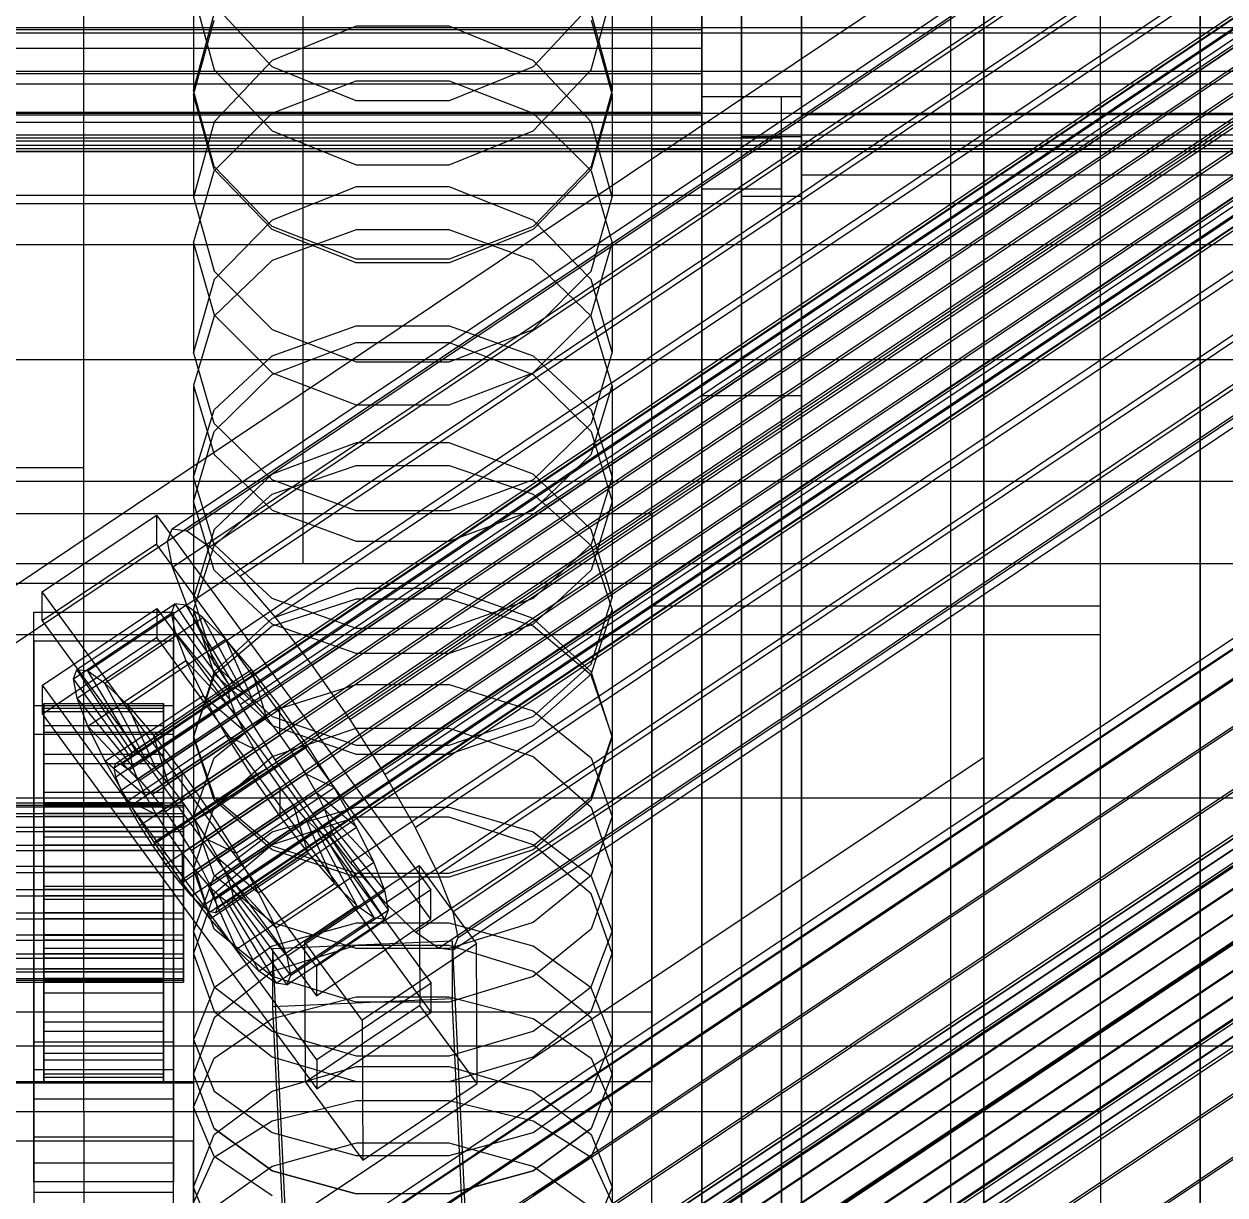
# Model space of a CAD drawing. Header units: millimetres. Extents: x -1970 to 34302, y -65268 to 6837.
# Drawn here: x 132 to 252.5, y -34598.3 to -34480.9 of the extents above; entities that cross this region are included whole.
import ezdxf

# ---------------------------------------------------------------- set-up
doc = ezdxf.new("R2010")
doc.units = ezdxf.units.MM
for name, color, linetype, lineweight in [('COTAS_O', 1, 'Continuous', 0), ('frontal_briquetadora', 7, 'Continuous', 0), ('frontal_C01', 7, 'Continuous', 0), ('frontal_C02', 7, 'Continuous', 0), ('frontal_C07', 7, 'Continuous', 0), ('frontal_dos-mix', 7, 'Continuous', 0), ('frontal_mezcladora', 7, 'Continuous', 0), ('frontal_tolva', 7, 'Continuous', 0)]:
    doc.layers.add(name, color=color, linetype=linetype, lineweight=lineweight)
doc.dimstyles.new('R19_100', dxfattribs={"dimtxt": 250, "dimasz": 150, "dimexe": 150, "dimexo": 80, "dimgap": 100, "dimtad": 1, "dimtih": 1, "dimtoh": 1, "dimdsep": 46, "dimcen": 0.09, "dimadec": 0, "dimazin": 0, "dimtfac": 1, "dimtdec": 4, "dimtofl": 0, "dimtmove": 0, "dimatfit": 3, "dimfxl": 1, "dimtolj": 1, "dimtzin": 0, "dimarcsym": 0})

# ---------------------------------------------------------------- blocks, each defined once
blk = doc.blocks.new('*D38')
at = {"layer": 'COTAS_O', "color": 0, "lineweight": -2, "transparency": 16777216}
for p, q in [((-570, -33700), (200, -33700)), ((50, -34750), (50, -33850)), ((-570, -34900), (200, -34900))]:
    blk.add_line(p, q, dxfattribs=at)
at = {"layer": 'COTAS_O', "color": 0, "transparency": 16777216}
for points in [[(25, -33850), (75, -33850), (50, -33700)], [(25, -34750), (75, -34750), (50, -34900)]]:
    blk.add_solid(points, dxfattribs=at)
at = {"layer": 'Defpoints', "color": 0, "transparency": 16777216}
for p in [(-650, -33700), (50, -33700), (-650, -34900)]:
    blk.add_point(p, dxfattribs=at)
blk = doc.blocks.new('*D39')
at = {"layer": 'COTAS_O', "color": 0, "lineweight": -2, "transparency": 16777216}
for p, q in [((-650, -34820), (-650, -34050)), ((650, -34820), (650, -34050)), ((-500, -34200), (500, -34200))]:
    blk.add_line(p, q, dxfattribs=at)
at = {"layer": 'COTAS_O', "color": 0, "transparency": 16777216}
for points in [[(-500, -34175), (-500, -34225), (-650, -34200)], [(500, -34175), (500, -34225), (650, -34200)]]:
    blk.add_solid(points, dxfattribs=at)
at = {"layer": 'Defpoints', "color": 0, "transparency": 16777216}
for p in [(650, -34200), (-650, -34900), (650, -34900)]:
    blk.add_point(p, dxfattribs=at)

msp = doc.modelspace()

# ---------------------------------------------------------------- linework, layer by layer
at = {"layer": 'frontal_briquetadora'}
for p, q in [((210, -34680), (210, -33820)), ((210, -34060), (210, -34490)), ((210, -34496), (210, -34060)), ((210, -34680), (210, -34260)), ((210, -34496), (210, -34260)), ((210, -34680), (210, -34305)), ((210, -34305), (210, -34496)), ((200, -34439.62), (200, -34483.291)), ((200, -34448.619), (200, -34492.29)), ((204, -34492.29), (204, -34448.619)), ((200, -34483.291), (200, -34451.11)), ((200, -34698), (200, -34454.149)), ((200, -34454.149), (200, -34492.29)), ((204, -34454.149), (204, -34698)), ((204, -34492.29), (204, -34454.149)), ((200, -34457.538), (200, -34489.719)), ((200, -34489.719), (200, -34461.368)), ((200, -34463.94), (200, -34492.29)), ((200, -34481.433), (200, -34464.401)), ((200, -34464.816), (200, -34481.959)), ((200, -34465.36), (200, -34482.486)), ((200, -34483.013), (200, -34465.903)), ((200, -34468.481), (200, -34485.849)), ((210, -34471), (210, -34680)), ((210, -34471), (210, -34496)), ((200, -34489.991), (200, -34472.77)), ((200, -34493.614), (200, -34476.582)), ((149, -34477.803), (149, -34487.557)), ((149, -34477.803), (151.08, -34485.461)), ((188.92, -34485.461), (191, -34477.803)), ((191, -34477.803), (191, -34487.557)), ((200, -34722), (200, -34478.149)), ((200, -34483.291), (200, -34478.149)), ((149, -34487.557), (151.08, -34479.841)), ((156.906, -34485.172), (151.08, -34478.964)), ((188.92, -34478.964), (183.094, -34485.172)), ((188.92, -34479.841), (191, -34487.557)), ((149, -34487.986), (151.08, -34480.494)), ((188.92, -34480.494), (191, -34487.986)), ((200, -34480.662), (200, -34498.03)), ((-160, -34481.433), (200, -34481.433)), ((165.326, -34481.091), (156.906, -34484.534)), ((174.674, -34481.091), (165.326, -34481.091)), ((183.094, -34484.534), (174.674, -34481.091)), ((200, -34498.801), (200, -34481.433)), ((200, -34481.959), (200, -34498.57)), ((-160, -34483.291), (200, -34483.291)), ((200, -34482.486), (200, -34499.08)), ((200, -34499.589), (200, -34483.013)), ((200, -34483.291), (200, -34727.142)), ((200, -34715.652), (200, -34483.291)), ((200, -34489.719), (200, -34483.291)), ((156.906, -34484.534), (151.08, -34490.676)), ((188.92, -34490.676), (183.094, -34484.534)), ((-160, -34485.849), (200, -34485.849)), ((151.08, -34485.461), (156.907, -34491.602)), ((165.326, -34488.588), (156.906, -34485.172)), ((183.094, -34485.172), (174.674, -34488.588)), ((183.093, -34491.602), (188.92, -34485.461)), ((200, -34485.849), (200, -34502.881)), ((156.907, -34489.803), (165.327, -34486.586)), ((165.327, -34486.586), (174.673, -34486.586)), ((174.673, -34486.586), (183.093, -34489.803)), ((151.08, -34495.158), (149, -34487.557)), ((149, -34487.986), (149, -34498.23)), ((151.08, -34495.478), (149, -34487.986)), ((191, -34487.557), (188.92, -34495.158)), ((191, -34487.986), (188.92, -34495.478)), ((191, -34487.986), (191, -34498.23)), ((200, -34488.149), (208, -34488.149)), ((200, -34518.149), (200, -34488.149)), ((208, -34488.149), (210, -34488.149)), ((208, -34518.149), (208, -34488.149)), ((210, -34518.149), (210, -34488.149)), ((174.674, -34488.588), (165.326, -34488.588)), ((-160, -34489.719), (200, -34489.719)), ((-160, -34489.991), (200, -34489.991)), ((151.08, -34490.676), (149, -34498.23)), ((151.08, -34495.6), (156.907, -34489.803)), ((183.093, -34489.803), (188.92, -34495.6)), ((191, -34498.23), (188.92, -34490.676)), ((200, -34489.719), (200, -34722.08)), ((200, -34716.717), (200, -34489.719)), ((200, -34492.29), (200, -34489.719)), ((200, -34489.991), (200, -34507.212)), ((430, -34490), (210, -34490)), ((156.907, -34491.602), (165.327, -34495.01)), ((174.673, -34495.01), (183.093, -34491.602)), ((-160, -34492.29), (200, -34492.29)), ((200, -34492.29), (200, -34719.288)), ((200, -34492.29), (204, -34492.29)), ((200, -34492.29), (200, -34713.16)), ((200, -34497.432), (200, -34492.29)), ((200, -34492.29), (208, -34492.29)), ((204, -34492.149), (210, -34492.149)), ((204, -34498.149), (204, -34492.149)), ((204, -34719.288), (204, -34492.29)), ((208, -34713.16), (208, -34492.29)), ((208, -34492.29), (208, -34497.432)), ((210, -34498.149), (210, -34492.149)), ((-160, -34493.614), (200, -34493.614)), ((200, -34510.982), (200, -34493.614)), ((156.906, -34501.17), (151.08, -34495.158)), ((156.907, -34501.486), (151.08, -34495.478)), ((165.327, -34495.01), (174.673, -34495.01)), ((188.92, -34495.478), (183.093, -34501.486)), ((188.92, -34495.158), (183.094, -34501.17)), ((149, -34502.829), (151.08, -34495.6)), ((188.92, -34495.6), (191, -34502.829)), ((210, -34496), (430, -34496)), ((210, -34496), (210, -34680)), ((165.326, -34497.219), (156.906, -34500.552)), ((174.674, -34497.219), (165.326, -34497.219)), ((183.094, -34500.552), (174.674, -34497.219)), ((200, -34718.302), (200, -34497.432)), ((208, -34497.432), (200, -34497.432)), ((208, -34497.432), (208, -34718.302)), ((-160, -34498.03), (200, -34498.03)), ((149, -34498.23), (151.08, -34505.662)), ((188.92, -34505.662), (191, -34498.23)), ((200, -34498.03), (200, -34515.062)), ((200, -34498.57), (200, -34514.607)), ((200, -34513.861), (200, -34498.801)), ((200, -34499.08), (200, -34515.099)), ((204, -34498.149), (210, -34498.149)), ((200, -34515.589), (200, -34499.589)), ((156.906, -34500.552), (151.08, -34506.493)), ((165.326, -34504.474), (156.906, -34501.17)), ((165.327, -34504.82), (156.907, -34501.486)), ((165.327, -34501.512), (156.907, -34504.604)), ((174.673, -34501.512), (165.327, -34501.512)), ((183.093, -34501.486), (174.673, -34504.82)), ((183.093, -34504.604), (174.673, -34501.512)), ((183.094, -34501.17), (174.674, -34504.474)), ((188.92, -34506.493), (183.094, -34500.552)), ((149, -34502.829), (149, -34513.787)), ((149, -34502.829), (151.08, -34510.058)), ((188.92, -34510.058), (191, -34502.829)), ((191, -34502.829), (191, -34513.787)), ((200, -34502.881), (200, -34516.984)), ((156.907, -34504.604), (151.08, -34510.176)), ((174.674, -34504.474), (165.326, -34504.474)), ((174.673, -34504.82), (165.327, -34504.82)), ((188.92, -34510.176), (183.093, -34504.604)), ((151.08, -34505.662), (156.906, -34511.534)), ((183.094, -34511.534), (188.92, -34505.662)), ((151.08, -34506.493), (149, -34513.787)), ((191, -34513.787), (188.92, -34506.493)), ((200, -34507.212), (200, -34521.811)), ((151.08, -34510.176), (149, -34517.123)), ((151.08, -34510.058), (156.907, -34515.855)), ((156.907, -34514.166), (165.327, -34511.161)), ((165.327, -34511.161), (174.673, -34511.161)), ((174.673, -34511.161), (183.093, -34514.166)), ((183.093, -34515.855), (188.92, -34510.058)), ((191, -34517.123), (188.92, -34510.176)), ((200, -34526.043), (200, -34510.982)), ((156.906, -34511.534), (165.326, -34514.76)), ((174.674, -34514.76), (183.094, -34511.534)), ((156.906, -34516.027), (165.326, -34512.811)), ((165.326, -34512.811), (174.674, -34512.811)), ((174.674, -34512.811), (183.094, -34516.027)), ((151.08, -34520.952), (149, -34513.787)), ((151.08, -34519.58), (156.907, -34514.166)), ((165.326, -34514.76), (174.674, -34514.76)), ((183.093, -34514.166), (188.92, -34519.58)), ((191, -34513.787), (188.92, -34520.952)), ((200, -34524.321), (200, -34513.861)), ((200, -34514.607), (200, -34530.029)), ((156.907, -34515.855), (165.327, -34519.072)), ((174.673, -34519.072), (183.093, -34515.855)), ((200, -34515.062), (200, -34529.165)), ((200, -34515.099), (200, -34530.501)), ((200, -34530.972), (200, -34515.589)), ((149, -34517.123), (149, -34528.769)), ((149, -34517.123), (151.08, -34524.071)), ((151.08, -34521.752), (156.906, -34516.027)), ((183.094, -34516.027), (188.92, -34521.752)), ((188.92, -34524.071), (191, -34517.123)), ((191, -34517.123), (191, -34528.769)), ((200, -34516.984), (200, -34526.011)), ((200, -34518.149), (208, -34518.149)), ((208, -34518.149), (210, -34518.149)), ((149, -34526.331), (151.08, -34519.58)), ((165.327, -34519.072), (174.673, -34519.072)), ((188.92, -34519.58), (191, -34526.331)), ((149, -34528.769), (151.08, -34521.752)), ((156.906, -34526.603), (151.08, -34520.952)), ((188.92, -34520.952), (183.094, -34526.603)), ((188.92, -34521.752), (191, -34528.769)), ((200, -34521.811), (200, -34531.565)), ((165.326, -34522.89), (156.906, -34526.023)), ((174.674, -34522.89), (165.326, -34522.89)), ((183.094, -34526.023), (174.674, -34522.89)), ((151.08, -34524.071), (156.907, -34529.643)), ((183.093, -34529.643), (188.92, -34524.071)), ((200, -34528.587), (200, -34524.321)), ((156.907, -34528.025), (165.327, -34525.158)), ((165.327, -34525.158), (174.673, -34525.158)), ((174.673, -34525.158), (183.093, -34528.025)), ((149, -34526.331), (149, -34538.419)), ((151.08, -34533.082), (149, -34526.331)), ((156.906, -34526.023), (151.08, -34531.596)), ((165.326, -34529.704), (156.906, -34526.603)), ((183.094, -34526.603), (174.674, -34529.704)), ((188.92, -34531.596), (183.094, -34526.023)), ((191, -34526.331), (188.92, -34533.082)), ((191, -34526.331), (191, -34538.419)), ((200, -34526.011), (200, -34528.587)), ((200, -34536.502), (200, -34526.043)), ((151.08, -34533.192), (156.907, -34528.025)), ((183.093, -34528.025), (188.92, -34533.192)), ((151.08, -34535.648), (149, -34528.769)), ((191, -34528.769), (188.92, -34535.649)), ((200, -34529.165), (200, -34538.192)), ((195, -34530), (-195, -34530)), ((156.907, -34529.643), (165.327, -34532.735)), ((174.674, -34529.704), (165.326, -34529.704)), ((174.673, -34532.735), (183.093, -34529.643)), ((195, -34580), (195, -34530)), ((195, -34530), (195, -34537)), ((200, -34530.029), (200, -34544.797)), ((151.08, -34531.596), (149, -34538.419)), ((191, -34538.419), (188.92, -34531.596)), ((200, -34530.501), (200, -34545.247)), ((200, -34545.697), (200, -34530.972)), ((200, -34531.565), (200, -34534.991)), ((165.327, -34532.735), (174.673, -34532.735)), ((149, -34539.635), (151.08, -34533.192)), ((156.907, -34538.496), (151.08, -34533.082)), ((188.92, -34533.082), (183.093, -34538.496)), ((188.92, -34533.192), (191, -34539.635)), ((156.906, -34541.066), (151.08, -34535.648)), ((188.92, -34535.649), (183.094, -34541.066)), ((200, -34540.768), (200, -34536.502)), ((195, -34537), (-195, -34537)), ((165.326, -34537.508), (156.906, -34540.51)), ((174.674, -34537.508), (165.326, -34537.508)), ((183.094, -34540.51), (174.674, -34537.508)), ((195, -34537), (195, -34587)), ((149, -34538.419), (151.08, -34545.1)), ((165.327, -34541.501), (156.907, -34538.496)), ((165.327, -34538.552), (156.907, -34541.275)), ((174.673, -34538.552), (165.327, -34538.552)), ((183.093, -34538.496), (174.673, -34541.501)), ((183.093, -34541.275), (174.673, -34538.552)), ((188.92, -34545.1), (191, -34538.419)), ((200, -34538.192), (200, -34540.768)), ((149, -34539.635), (149, -34552.363)), ((149, -34539.635), (151.08, -34546.078)), ((188.92, -34546.078), (191, -34539.635)), ((191, -34539.635), (191, -34552.363)), ((156.906, -34540.51), (151.08, -34545.844)), ((156.907, -34541.275), (151.08, -34546.182)), ((165.326, -34544.034), (156.906, -34541.066)), ((183.094, -34541.066), (174.674, -34544.034)), ((188.92, -34546.182), (183.093, -34541.275)), ((188.92, -34545.844), (183.094, -34540.51)), ((174.673, -34541.501), (165.327, -34541.501)), ((174.674, -34544.034), (165.326, -34544.034)), ((200, -34544.797), (200, -34558.872)), ((151.08, -34545.844), (149, -34552.363)), ((151.08, -34545.1), (156.906, -34550.353)), ((151.08, -34546.078), (156.907, -34551.244)), ((183.093, -34551.244), (188.92, -34546.078)), ((183.094, -34550.353), (188.92, -34545.1)), ((191, -34552.363), (188.92, -34545.844)), ((200, -34545.247), (200, -34559.3)), ((200, -34559.728), (200, -34545.697)), ((151.08, -34546.182), (149, -34552.301)), ((156.907, -34549.754), (165.327, -34547.13)), ((165.327, -34547.13), (174.673, -34547.13)), ((174.673, -34547.13), (183.093, -34549.754)), ((191, -34552.301), (188.92, -34546.182)), ((151.08, -34554.481), (156.907, -34549.754)), ((183.093, -34549.754), (188.92, -34554.481)), ((156.906, -34550.353), (165.326, -34553.23)), ((174.674, -34553.23), (183.094, -34550.353)), ((156.906, -34554.358), (165.326, -34551.493)), ((156.907, -34551.244), (165.327, -34554.112)), ((165.326, -34551.493), (174.674, -34551.493)), ((174.673, -34554.112), (183.093, -34551.244)), ((174.674, -34551.493), (183.094, -34554.358)), ((149, -34552.301), (149, -34565.638)), ((149, -34552.301), (151.08, -34558.42)), ((151.08, -34558.731), (149, -34552.363)), ((165.326, -34553.23), (174.674, -34553.23)), ((188.92, -34558.42), (191, -34552.301)), ((191, -34552.363), (188.92, -34558.731)), ((191, -34552.301), (191, -34565.638)), ((149, -34560.376), (151.08, -34554.481)), ((151.08, -34559.44), (156.906, -34554.358)), ((165.327, -34554.112), (174.673, -34554.112)), ((183.094, -34554.358), (188.92, -34559.44)), ((188.92, -34554.481), (191, -34560.376)), ((151.08, -34558.42), (156.907, -34563.327)), ((156.906, -34563.729), (151.08, -34558.731)), ((183.093, -34563.327), (188.92, -34558.42)), ((188.92, -34558.731), (183.094, -34563.729)), ((200, -34558.872), (200, -34572.218)), ((200, -34559.3), (200, -34572.623)), ((149, -34565.638), (151.08, -34559.44)), ((149, -34560.376), (149, -34574.101)), ((151.08, -34566.271), (149, -34560.376)), ((165.326, -34560.448), (156.906, -34563.217)), ((156.907, -34561.918), (165.327, -34559.449)), ((174.674, -34560.448), (165.326, -34560.448)), ((165.327, -34559.449), (174.673, -34559.449)), ((174.673, -34559.449), (183.093, -34561.918)), ((183.094, -34563.217), (174.674, -34560.448)), ((188.92, -34559.44), (191, -34565.638)), ((191, -34560.376), (188.92, -34566.271)), ((191, -34560.376), (191, -34574.101)), ((200, -34573.027), (200, -34559.728)), ((151.08, -34566.366), (156.907, -34561.918)), ((183.093, -34561.918), (188.92, -34566.366)), ((156.906, -34563.217), (151.08, -34568.125)), ((165.326, -34566.461), (156.906, -34563.729)), ((156.907, -34563.327), (165.327, -34566.05)), ((174.673, -34566.05), (183.093, -34563.327)), ((183.094, -34563.729), (174.674, -34566.461)), ((188.92, -34568.125), (183.094, -34563.217)), ((151.08, -34571.679), (149, -34565.638)), ((149, -34571.912), (151.08, -34566.366)), ((156.907, -34570.998), (151.08, -34566.271)), ((174.674, -34566.461), (165.326, -34566.461)), ((165.327, -34566.05), (174.673, -34566.05)), ((188.92, -34566.271), (183.093, -34570.998)), ((191, -34565.638), (188.92, -34571.679)), ((188.92, -34566.366), (191, -34571.912)), ((151.08, -34568.125), (149, -34574.101)), ((191, -34574.101), (188.92, -34568.125)), ((165.327, -34573.621), (156.907, -34570.998)), ((165.327, -34571.082), (156.907, -34573.39)), ((174.673, -34571.082), (165.327, -34571.082)), ((183.093, -34570.998), (174.673, -34573.621)), ((183.093, -34573.39), (174.673, -34571.082)), ((149, -34571.912), (149, -34586.193)), ((149, -34571.912), (151.08, -34577.459)), ((156.906, -34576.409), (151.08, -34571.679)), ((188.92, -34571.679), (183.094, -34576.409)), ((188.92, -34577.459), (191, -34571.912)), ((191, -34571.912), (191, -34586.193)), ((200, -34572.218), (200, -34584.801)), ((200, -34572.623), (200, -34585.182)), ((156.907, -34573.39), (151.08, -34577.548)), ((165.326, -34573.305), (156.906, -34575.925)), ((174.674, -34573.305), (165.326, -34573.305)), ((174.673, -34573.621), (165.327, -34573.621)), ((183.094, -34575.925), (174.674, -34573.305)), ((188.92, -34577.548), (183.093, -34573.39)), ((200, -34585.562), (200, -34573.027)), ((149, -34574.101), (151.08, -34579.916)), ((188.92, -34579.916), (191, -34574.101)), ((156.906, -34575.925), (151.08, -34580.562)), ((188.92, -34580.562), (183.094, -34575.925)), ((151.08, -34577.459), (156.907, -34581.907)), ((165.326, -34578.991), (156.906, -34576.409)), ((183.094, -34576.409), (174.674, -34578.991)), ((183.093, -34581.907), (188.92, -34577.459)), ((151.08, -34577.548), (149, -34582.734)), ((156.907, -34580.641), (165.327, -34578.443)), ((165.327, -34578.443), (174.673, -34578.443)), ((174.673, -34578.443), (183.093, -34580.641)), ((191, -34582.734), (188.92, -34577.548)), ((174.674, -34578.991), (165.326, -34578.991)), ((195, -34580), (-195, -34580)), ((151.08, -34580.562), (149, -34586.193)), ((151.08, -34579.916), (156.906, -34584.461)), ((151.08, -34584.6), (156.907, -34580.641)), ((183.093, -34580.641), (188.92, -34584.6)), ((183.094, -34584.461), (188.92, -34579.916)), ((191, -34586.193), (188.92, -34580.562)), ((195, -34587), (195, -34580)), ((156.907, -34581.907), (165.327, -34584.376)), ((174.673, -34584.376), (183.093, -34581.907)), ((149, -34582.734), (149, -34597.535)), ((149, -34582.734), (151.08, -34587.919)), ((188.92, -34587.919), (191, -34582.734)), ((191, -34582.734), (191, -34597.535)), ((149, -34589.538), (151.08, -34584.6)), ((156.906, -34584.461), (165.326, -34586.939)), ((165.327, -34584.376), (174.673, -34584.376)), ((174.674, -34586.939), (183.094, -34584.461)), ((188.92, -34584.6), (191, -34589.538)), ((156.906, -34587.908), (165.326, -34585.444)), ((165.326, -34585.444), (174.674, -34585.444)), ((174.674, -34585.444), (183.094, -34587.908)), ((200, -34584.801), (200, -34596.589)), ((200, -34585.182), (200, -34596.944)), ((200, -34597.299), (200, -34585.562)), ((195, -34587), (-195, -34587)), ((151.08, -34591.656), (149, -34586.193)), ((165.326, -34586.939), (174.674, -34586.939)), ((191, -34586.193), (188.92, -34591.656)), ((151.08, -34592.262), (156.906, -34587.908)), ((151.08, -34587.919), (156.907, -34592.078)), ((183.093, -34592.078), (188.92, -34587.919)), ((183.094, -34587.908), (188.92, -34592.262)), ((156.907, -34590.901), (165.327, -34588.873)), ((165.327, -34588.873), (174.673, -34588.873)), ((174.673, -34588.873), (183.093, -34590.901)), ((149, -34589.538), (149, -34604.666)), ((151.08, -34594.475), (149, -34589.538)), ((191, -34589.538), (188.92, -34594.475)), ((191, -34589.538), (191, -34604.666)), ((151.08, -34594.554), (156.907, -34590.901)), ((156.906, -34595.915), (151.08, -34591.656)), ((151.08, -34591.656), (156.906, -34595.915)), ((183.093, -34590.901), (188.92, -34594.554)), ((188.92, -34591.656), (183.094, -34595.915)), ((183.094, -34595.915), (188.92, -34591.656)), ((149, -34597.535), (151.08, -34592.262)), ((165.326, -34593.122), (156.906, -34595.48)), ((156.907, -34592.078), (165.327, -34594.385)), ((174.674, -34593.122), (165.326, -34593.122)), ((174.673, -34594.385), (183.093, -34592.078)), ((183.094, -34595.48), (174.674, -34593.122)), ((188.92, -34592.262), (191, -34597.535)), ((149, -34599.11), (151.08, -34594.554)), ((156.907, -34598.435), (151.08, -34594.475)), ((156.906, -34595.48), (151.08, -34599.639)), ((165.327, -34594.385), (174.673, -34594.385)), ((188.92, -34594.475), (183.093, -34598.435)), ((188.92, -34599.639), (183.094, -34595.48)), ((188.92, -34594.554), (191, -34599.11)), ((165.326, -34598.232), (156.906, -34595.915)), ((156.906, -34595.915), (165.326, -34598.232)), ((183.094, -34595.915), (174.674, -34598.232)), ((174.674, -34598.232), (183.094, -34595.915)), ((200, -34596.589), (200, -34607.552)), ((151.08, -34602.634), (149, -34597.535)), ((191, -34597.535), (188.92, -34602.634)), ((200, -34596.944), (200, -34607.881)), ((200, -34608.209), (200, -34597.299)), ((174.674, -34598.232), (165.326, -34598.232))]:
    msp.add_line(p, q, dxfattribs=at)
at = {"layer": 'frontal_C01'}
for p, q in [((250, -35586.788), (250, -32681.31)), ((250, -32686.07), (250, -35591.549)), ((228.298, -34554.454), (228.298, -34257.758)), ((228.298, -34263.476), (228.298, -34560.172)), ((-450, -34481.223), (450, -34481.223)), ((146.872, -34613.528), (331.181, -34490.53)), ((148.32, -34613.643), (332.629, -34490.645)), ((146.383, -34614.854), (330.692, -34491.856)), ((150.629, -34615.191), (334.938, -34492.193)), ((450, -34493.398), (-450, -34493.398)), ((141.045, -34637.487), (354.844, -34494.81)), ((141.218, -34637.018), (355.017, -34494.34)), ((141.731, -34637.058), (355.53, -34494.38)), ((142.549, -34637.607), (356.348, -34494.929)), ((146.887, -34617.53), (331.197, -34494.532)), ((153.641, -34618.066), (337.95, -34495.068)), ((141.224, -34638.436), (355.022, -34495.758)), ((143.617, -34638.625), (357.415, -34495.948)), ((141.742, -34639.798), (355.541, -34497.12)), ((144.861, -34640.045), (358.659, -34497.367)), ((142.565, -34641.481), (356.363, -34498.803)), ((359.995, -34499.091), (146.196, -34641.769)), ((148.35, -34621.374), (332.659, -34498.376)), ((157.152, -34622.072), (341.461, -34499.074)), ((143.635, -34643.37), (357.434, -34500.692)), ((147.533, -34643.679), (361.332, -34501.001)), ((144.881, -34645.337), (358.68, -34502.659)), ((148.779, -34645.646), (362.578, -34502.968)), ((150.672, -34626.124), (334.981, -34503.126)), ((345.231, -34503.939), (160.922, -34626.937)), ((146.218, -34647.247), (360.017, -34504.57)), ((149.85, -34647.535), (363.648, -34504.858)), ((147.554, -34648.971), (361.352, -34506.293)), ((150.672, -34649.219), (364.471, -34506.541)), ((148.798, -34650.391), (362.596, -34507.713)), ((149.865, -34651.41), (363.664, -34508.732)), ((151.191, -34650.581), (364.989, -34507.903)), ((153.694, -34631.457), (338.003, -34508.459)), ((150.683, -34651.958), (364.482, -34509.28)), ((151.196, -34651.999), (364.995, -34509.321)), ((151.369, -34651.529), (365.168, -34508.851)), ((164.693, -34632.329), (349.002, -34509.331)), ((450, -34514.562), (-450, -34514.562)), ((157.211, -34637.008), (341.52, -34514.01)), ((168.21, -34637.88), (352.519, -34514.882)), ((160.982, -34642.399), (345.291, -34519.401)), ((171.232, -34643.212), (355.541, -34520.214)), ((164.752, -34647.264), (349.061, -34524.266)), ((173.554, -34647.962), (357.863, -34524.964)), ((-450, -34526.737), (450, -34526.737)), ((168.263, -34651.271), (352.572, -34528.272)), ((228.298, -34554.454), (130, -34620.053)), ((228.298, -34851.15), (228.298, -34554.454)), ((228.298, -34554.454), (228.298, -34560.172)), ((130, -34625.771), (228.298, -34560.172)), ((228.298, -34560.172), (228.298, -34856.869))]:
    msp.add_line(p, q, dxfattribs=at)
at = {"layer": 'frontal_C02'}
for p, q in [((250, -35767.535), (250, -32976.99)), ((250, -32981.769), (250, -35772.314)), ((146.872, -34531.511), (331.181, -34408.027)), ((148.32, -34531.708), (332.629, -34408.224)), ((146.383, -34532.755), (330.692, -34409.271)), ((150.629, -34533.332), (334.938, -34409.848)), ((141.045, -34555.478), (354.844, -34412.236)), ((141.218, -34555.037), (355.017, -34411.796)), ((141.731, -34555.107), (355.53, -34411.865)), ((146.887, -34535.354), (331.197, -34411.87)), ((141.224, -34556.399), (355.022, -34413.157)), ((142.549, -34555.682), (356.348, -34412.441)), ((143.617, -34556.724), (357.415, -34413.483)), ((153.641, -34536.272), (337.95, -34412.788)), ((141.742, -34557.737), (355.541, -34414.496)), ((144.861, -34558.161), (358.659, -34414.92)), ((148.35, -34539.132), (332.659, -34415.648)), ((142.565, -34559.402), (356.363, -34416.161)), ((359.995, -34416.655), (146.196, -34559.896)), ((157.152, -34540.328), (341.461, -34416.844)), ((143.635, -34561.28), (357.434, -34418.039)), ((147.533, -34561.81), (361.332, -34418.568)), ((144.881, -34563.243), (358.68, -34420.001)), ((148.779, -34563.773), (362.578, -34420.531)), ((150.672, -34543.83), (334.981, -34420.346)), ((146.218, -34565.157), (360.017, -34421.915)), ((345.231, -34421.74), (160.922, -34545.224)), ((149.85, -34565.651), (363.648, -34422.409)), ((147.554, -34566.891), (361.352, -34423.65)), ((150.672, -34567.315), (364.471, -34424.074)), ((148.798, -34568.329), (362.596, -34425.087)), ((151.191, -34568.654), (364.989, -34425.413)), ((149.865, -34569.37), (363.664, -34426.129)), ((150.683, -34569.946), (364.482, -34426.704)), ((151.196, -34570.016), (364.995, -34426.774)), ((151.369, -34569.575), (365.168, -34426.334)), ((153.694, -34549.13), (338.003, -34425.646)), ((164.693, -34550.626), (349.002, -34427.142)), ((157.211, -34554.67), (341.52, -34431.186)), ((168.21, -34556.165), (352.519, -34432.681)), ((160.982, -34560.071), (345.291, -34436.587)), ((171.232, -34561.465), (355.541, -34437.981)), ((164.752, -34564.967), (349.061, -34441.483)), ((173.554, -34566.164), (357.863, -34442.68)), ((168.263, -34569.023), (352.572, -34445.539)), ((175.016, -34569.941), (359.326, -34446.457)), ((171.275, -34571.963), (355.584, -34448.479)), ((175.521, -34572.541), (359.83, -34449.057)), ((173.584, -34573.587), (357.893, -34450.103)), ((175.032, -34573.784), (359.341, -34450.3)), ((228.298, -34472.116), (130, -34537.975)), ((228.298, -34756.938), (228.298, -34472.116)), ((130, -34543.716), (228.298, -34477.858)), ((228.298, -34477.858), (228.298, -34762.679)), ((-311.15, -34481.749), (311.15, -34481.749)), ((-311.15, -34485.616), (311.15, -34485.616)), ((-311.15, -34486.866), (311.15, -34486.866)), ((-311.15, -34489.833), (311.15, -34489.833)), ((-311.15, -34490.717), (311.15, -34490.717)), ((-311.15, -34492.582), (311.15, -34492.582)), ((-311.15, -34493.04), (311.15, -34493.04)), ((-311.15, -34493.676), (311.15, -34493.676)), ((133.809, -34537.827), (145.277, -34530.143)), ((145.277, -34530.143), (145.289, -34533.066)), ((145.277, -34530.143), (172.809, -34567.736)), ((146.383, -34532.755), (146.872, -34531.511)), ((146.872, -34531.511), (148.32, -34531.708)), ((146.887, -34535.354), (146.383, -34532.755)), ((148.32, -34531.708), (150.629, -34533.332)), ((145.289, -34533.066), (133.821, -34540.749)), ((172.821, -34570.659), (145.289, -34533.066)), ((150.629, -34533.332), (153.641, -34536.272)), ((148.35, -34539.132), (146.887, -34535.354)), ((153.641, -34536.272), (157.152, -34540.328)), ((133.821, -34540.749), (133.809, -34537.827)), ((161.341, -34575.42), (133.809, -34537.827)), ((133, -34542.796), (133, -34539.873)), ((133, -34539.873), (147, -34539.873)), ((133, -34585.777), (133, -34539.873)), ((133.847, -34547.179), (145.315, -34539.496)), ((136.948, -34546.548), (146.777, -34539.962)), ((137.313, -34545.618), (147.143, -34539.032)), ((138.396, -34545.765), (148.226, -34539.179)), ((145.315, -34539.496), (145.327, -34542.418)), ((145.315, -34539.496), (172.847, -34577.089)), ((147.143, -34539.032), (146.777, -34539.962)), ((146.777, -34539.962), (152.513, -34547.794)), ((146.777, -34539.962), (147.155, -34541.907)), ((147, -34539.873), (147, -34542.796)), ((147, -34539.873), (147, -34585.777)), ((148.226, -34539.179), (147.143, -34539.032)), ((147.143, -34539.032), (152.686, -34547.354)), ((149.953, -34540.394), (148.226, -34539.179)), ((148.226, -34539.179), (153.199, -34547.423)), ((150.672, -34543.83), (148.35, -34539.132)), ((133.821, -34540.749), (161.353, -34578.342)), ((140.123, -34546.98), (149.953, -34540.394)), ((152.207, -34542.594), (149.953, -34540.394)), ((149.953, -34540.394), (154.017, -34547.999)), ((157.152, -34540.328), (160.922, -34545.224)), ((145.327, -34542.418), (133.859, -34550.102)), ((137.325, -34548.492), (147.155, -34541.907)), ((172.859, -34580.011), (145.327, -34542.418)), ((147.155, -34541.907), (152.692, -34548.715)), ((147.155, -34541.907), (148.249, -34544.732)), ((147, -34542.796), (133, -34542.796)), ((133, -34542.796), (133, -34588.7)), ((142.377, -34549.179), (152.207, -34542.594)), ((147, -34588.7), (147, -34542.796)), ((154.833, -34545.628), (152.207, -34542.594)), ((152.207, -34542.594), (155.085, -34549.041)), ((138.419, -34551.318), (148.249, -34544.732)), ((148.249, -34544.732), (153.21, -34550.054)), ((148.249, -34544.732), (149.985, -34548.247)), ((153.694, -34549.13), (150.672, -34543.83)), ((136.948, -34546.548), (137.313, -34545.618)), ((142.856, -34553.939), (137.313, -34545.618)), ((137.313, -34545.618), (138.396, -34545.765)), ((143.369, -34554.009), (138.396, -34545.765)), ((138.396, -34545.765), (140.123, -34546.98)), ((145.003, -34552.214), (154.833, -34545.628)), ((157.653, -34549.29), (154.833, -34545.628)), ((154.833, -34545.628), (156.329, -34550.478)), ((160.922, -34545.224), (164.693, -34550.626)), ((133.859, -34550.102), (133.847, -34547.179)), ((161.379, -34584.772), (133.847, -34547.179)), ((142.683, -34554.38), (136.948, -34546.548)), ((137.325, -34548.492), (136.948, -34546.548)), ((144.188, -34554.585), (140.123, -34546.98)), ((140.123, -34546.98), (142.377, -34549.179)), ((142.862, -34555.301), (137.325, -34548.492)), ((138.419, -34551.318), (137.325, -34548.492)), ((140.156, -34554.833), (149.985, -34548.247)), ((152.513, -34547.794), (142.683, -34554.38)), ((152.686, -34547.354), (142.856, -34553.939)), ((153.199, -34547.423), (143.369, -34554.009)), ((154.017, -34547.999), (144.188, -34554.585)), ((149.985, -34548.247), (154.033, -34551.719)), ((149.985, -34548.247), (152.246, -34552.212)), ((152.513, -34547.794), (152.686, -34547.354)), ((152.692, -34548.715), (152.513, -34547.794)), ((152.686, -34547.354), (153.199, -34547.423)), ((153.199, -34547.423), (154.017, -34547.999)), ((154.017, -34547.999), (155.085, -34549.041)), ((133, -34552.148), (133, -34549.226)), ((133, -34549.226), (147, -34549.226)), ((133, -34595.13), (133, -34549.226)), ((134, -34559.012), (134, -34549.018)), ((134, -34549.018), (134, -34549.494)), ((134, -34549.018), (146, -34549.018)), ((134, -34549.836), (134, -34549.018)), ((134, -34559.238), (134, -34549.494)), ((134, -34549.494), (134, -34551.232)), ((134, -34549.494), (146, -34549.494)), ((145.255, -34555.626), (142.377, -34549.179)), ((142.377, -34549.179), (145.003, -34552.214)), ((152.692, -34548.715), (142.862, -34555.301)), ((155.085, -34549.041), (145.255, -34555.626)), ((146, -34549.494), (146, -34549.018)), ((146, -34549.018), (146, -34559.012)), ((146, -34549.018), (146, -34549.836)), ((146, -34551.232), (146, -34549.494)), ((146, -34549.494), (146, -34559.238)), ((147, -34549.226), (147, -34552.148)), ((147, -34549.226), (147, -34595.13)), ((157.653, -34549.29), (147.823, -34555.876)), ((153.21, -34550.054), (152.692, -34548.715)), ((157.211, -34554.67), (153.694, -34549.13)), ((155.085, -34549.041), (156.329, -34550.478)), ((157.665, -34552.213), (157.653, -34549.29)), ((160.474, -34553.33), (157.653, -34549.29)), ((133.859, -34550.102), (161.391, -34587.695)), ((134, -34559.4), (134, -34549.836)), ((134, -34549.836), (146, -34549.836)), ((134, -34551.893), (134, -34549.836)), ((153.21, -34550.054), (143.38, -34556.64)), ((146, -34549.836), (146, -34559.4)), ((146, -34549.836), (146, -34551.893)), ((156.329, -34550.478), (146.499, -34557.064)), ((154.033, -34551.719), (153.21, -34550.054)), ((156.329, -34550.478), (157.665, -34552.213)), ((164.693, -34550.626), (168.21, -34556.165)), ((147, -34552.148), (133, -34552.148)), ((133, -34552.148), (133, -34598.053)), ((134, -34560.061), (134, -34551.232)), ((134, -34551.232), (134, -34554.112)), ((134, -34551.232), (146, -34551.232)), ((134, -34560.374), (134, -34551.893)), ((134, -34551.893), (146, -34551.893)), ((134, -34555.047), (134, -34551.893)), ((143.38, -34556.64), (138.419, -34551.318)), ((140.156, -34554.833), (138.419, -34551.318)), ((154.033, -34551.719), (144.203, -34558.305)), ((146, -34554.112), (146, -34551.232)), ((146, -34551.232), (146, -34560.061)), ((146, -34551.893), (146, -34560.374)), ((146, -34551.893), (146, -34555.047)), ((147, -34598.053), (147, -34552.148)), ((155.103, -34553.597), (154.033, -34551.719)), ((142.416, -34558.798), (152.246, -34552.212)), ((146.499, -34557.064), (145.003, -34552.214)), ((145.003, -34552.214), (147.823, -34555.876)), ((147.835, -34558.798), (157.665, -34552.213)), ((150.644, -34559.916), (160.474, -34553.33)), ((152.246, -34552.212), (155.103, -34553.597)), ((152.246, -34552.212), (154.877, -34556.355)), ((157.665, -34552.213), (159.001, -34554.126)), ((160.474, -34553.33), (159.001, -34554.126)), ((163.105, -34557.474), (160.474, -34553.33)), ((134, -34561.425), (134, -34554.112)), ((134, -34554.112), (134, -34557.94)), ((134, -34554.112), (146, -34554.112)), ((142.856, -34553.939), (142.683, -34554.38)), ((142.683, -34554.38), (142.862, -34555.301)), ((143.369, -34554.009), (142.856, -34553.939)), ((144.188, -34554.585), (143.369, -34554.009)), ((155.103, -34553.597), (145.274, -34560.182)), ((146, -34557.94), (146, -34554.112)), ((146, -34554.112), (146, -34561.425)), ((159.001, -34554.126), (149.171, -34560.712)), ((156.35, -34555.559), (155.103, -34553.597)), ((159.001, -34554.126), (160.247, -34556.089)), ((134, -34561.868), (134, -34555.047)), ((134, -34555.047), (146, -34555.047)), ((134, -34559.085), (134, -34555.047)), ((144.203, -34558.305), (140.156, -34554.833)), ((142.416, -34558.798), (140.156, -34554.833)), ((141.045, -34555.478), (141.218, -34555.037)), ((141.224, -34556.399), (141.045, -34555.478)), ((141.218, -34555.037), (141.731, -34555.107)), ((141.731, -34555.107), (142.549, -34555.682)), ((142.549, -34555.682), (143.617, -34556.724)), ((142.862, -34555.301), (143.38, -34556.64)), ((145.255, -34555.626), (144.188, -34554.585)), ((146.499, -34557.064), (145.255, -34555.626)), ((146, -34555.047), (146, -34561.868)), ((146, -34555.047), (146, -34559.085)), ((156.35, -34555.559), (146.52, -34562.145)), ((154.877, -34556.355), (156.35, -34555.559)), ((157.686, -34557.473), (156.35, -34555.559)), ((160.982, -34560.071), (157.211, -34554.67)), ((141.742, -34557.737), (141.224, -34556.399)), ((143.38, -34556.64), (144.203, -34558.305)), ((143.617, -34556.724), (144.861, -34558.161)), ((145.047, -34562.941), (154.877, -34556.355)), ((147.823, -34555.876), (147.835, -34558.798)), ((147.823, -34555.876), (150.644, -34559.916)), ((160.247, -34556.089), (150.417, -34562.675)), ((154.877, -34556.355), (157.698, -34560.396)), ((163.105, -34557.474), (160.247, -34556.089)), ((160.247, -34556.089), (161.318, -34557.967)), ((168.21, -34556.165), (171.232, -34561.465)), ((134, -34563.238), (134, -34557.94)), ((134, -34557.94), (134, -34562.454)), ((134, -34557.94), (146, -34557.94)), ((142.565, -34559.402), (141.742, -34557.737)), ((144.861, -34558.161), (146.196, -34559.896)), ((146, -34562.454), (146, -34557.94)), ((146, -34557.94), (146, -34563.238)), ((147.835, -34558.798), (146.499, -34557.064)), ((157.686, -34557.473), (147.856, -34564.059)), ((161.318, -34557.967), (151.488, -34564.553)), ((153.275, -34564.06), (163.105, -34557.474)), ((157.698, -34560.396), (157.686, -34557.473)), ((159.022, -34559.208), (157.686, -34557.473)), ((165.365, -34561.438), (161.318, -34557.967)), ((161.318, -34557.967), (162.14, -34559.632)), ((165.365, -34561.438), (163.105, -34557.474)), ((-148, -34559.012), (148, -34559.012)), ((-148, -34559.238), (148, -34559.238)), ((-148, -34559.4), (148, -34559.4)), ((134, -34559.238), (134, -34559.012)), ((146, -34559.012), (134, -34559.012)), ((134, -34559.012), (134, -34559.4)), ((134, -34563.781), (134, -34559.085)), ((134, -34559.085), (146, -34559.085)), ((134, -34563.731), (134, -34559.085)), ((134, -34560.061), (134, -34559.238)), ((146, -34559.238), (134, -34559.238)), ((146, -34559.4), (134, -34559.4)), ((134, -34559.4), (134, -34560.374)), ((145.274, -34560.182), (142.416, -34558.798)), ((145.047, -34562.941), (142.416, -34558.798)), ((144.203, -34558.305), (145.274, -34560.182)), ((146, -34559.012), (146, -34559.238)), ((146, -34559.4), (146, -34559.012)), ((146, -34559.085), (146, -34563.781)), ((146, -34559.085), (146, -34563.731)), ((146, -34559.238), (146, -34560.061)), ((146, -34560.374), (146, -34559.4)), ((149.171, -34560.712), (147.835, -34558.798)), ((148, -34559.238), (148, -34559.012)), ((148, -34559.012), (148, -34559.4)), ((148, -34560.061), (148, -34559.238)), ((148, -34559.4), (148, -34560.374)), ((159.022, -34559.208), (149.192, -34565.794)), ((160.518, -34564.058), (159.022, -34559.208)), ((160.266, -34560.645), (159.022, -34559.208)), ((-148, -34560.061), (148, -34560.061)), ((-148, -34560.374), (148, -34560.374)), ((134, -34561.425), (134, -34560.061)), ((146, -34560.061), (134, -34560.061)), ((146, -34560.374), (134, -34560.374)), ((134, -34560.374), (134, -34561.868)), ((143.635, -34561.28), (142.565, -34559.402)), ((145.274, -34560.182), (146.52, -34562.145)), ((146, -34560.061), (146, -34561.425)), ((146, -34561.868), (146, -34560.374)), ((146.196, -34559.896), (147.533, -34561.81)), ((147.868, -34566.982), (157.698, -34560.396)), ((148, -34561.425), (148, -34560.061)), ((148, -34560.374), (148, -34561.868)), ((149.171, -34560.712), (150.644, -34559.916)), ((150.644, -34559.916), (153.275, -34564.06)), ((162.14, -34559.632), (152.311, -34566.218)), ((157.698, -34560.396), (160.518, -34564.058)), ((164.752, -34564.967), (160.982, -34560.071)), ((167.102, -34564.953), (162.14, -34559.632)), ((162.14, -34559.632), (162.659, -34560.971)), ((-148, -34561.425), (148, -34561.425)), ((134, -34563.238), (134, -34561.425)), ((146, -34561.425), (134, -34561.425)), ((144.881, -34563.243), (143.635, -34561.28)), ((146, -34561.425), (146, -34563.238)), ((147.533, -34561.81), (148.779, -34563.773)), ((148, -34563.238), (148, -34561.425)), ((150.417, -34562.675), (149.171, -34560.712)), ((160.266, -34560.645), (150.436, -34567.231)), ((161.333, -34561.687), (151.503, -34568.273)), ((162.659, -34560.971), (152.829, -34567.556)), ((155.535, -34568.024), (165.365, -34561.438)), ((163.144, -34567.092), (160.266, -34560.645)), ((161.333, -34561.687), (160.266, -34560.645)), ((165.397, -34569.292), (161.333, -34561.687)), ((162.151, -34562.262), (161.333, -34561.687)), ((168.196, -34567.779), (162.659, -34560.971)), ((162.659, -34560.971), (162.837, -34561.892)), ((167.102, -34564.953), (165.365, -34561.438)), ((171.232, -34561.465), (173.554, -34566.164)), ((-148, -34561.868), (148, -34561.868)), ((146, -34561.868), (134, -34561.868)), ((134, -34561.868), (134, -34563.781)), ((134, -34562.454), (134, -34565.376)), ((146, -34562.454), (134, -34562.454)), ((134, -34562.454), (134, -34567.346)), ((146.52, -34562.145), (145.047, -34562.941)), ((147.868, -34566.982), (145.047, -34562.941)), ((146, -34563.781), (146, -34561.868)), ((146, -34565.376), (146, -34562.454)), ((146, -34567.346), (146, -34562.454)), ((146.52, -34562.145), (147.856, -34564.059)), ((148, -34561.868), (148, -34563.781)), ((151.488, -34564.553), (150.417, -34562.675)), ((150.417, -34562.675), (153.275, -34564.06)), ((162.151, -34562.262), (152.321, -34568.848)), ((162.664, -34562.332), (152.835, -34568.918)), ((162.837, -34561.892), (153.008, -34568.477)), ((167.125, -34570.506), (162.151, -34562.262)), ((162.664, -34562.332), (162.151, -34562.262)), ((162.837, -34561.892), (162.664, -34562.332)), ((168.208, -34570.654), (162.664, -34562.332)), ((168.573, -34569.723), (162.837, -34561.892)), ((-148, -34563.238), (148, -34563.238)), ((-148, -34563.781), (148, -34563.781)), ((134, -34565.376), (134, -34563.238)), ((146, -34563.238), (134, -34563.238)), ((134, -34565.981), (134, -34563.731)), ((134, -34563.731), (146, -34563.731)), ((134, -34568.668), (134, -34563.731)), ((146, -34563.781), (134, -34563.781)), ((134, -34563.781), (134, -34565.981)), ((146.218, -34565.157), (144.881, -34563.243)), ((146, -34563.238), (146, -34565.376)), ((146, -34563.731), (146, -34565.981)), ((146, -34563.731), (146, -34568.668)), ((146, -34565.981), (146, -34563.781)), ((147.856, -34564.059), (147.868, -34566.982)), ((147.856, -34564.059), (149.192, -34565.794)), ((148, -34565.376), (148, -34563.238)), ((148, -34563.781), (148, -34565.981)), ((148.779, -34563.773), (149.85, -34565.651)), ((150.688, -34570.644), (160.518, -34564.058)), ((153.275, -34564.06), (155.535, -34568.024)), ((160.518, -34564.058), (163.144, -34567.092)), ((148, -34565.376), (-148, -34565.376)), ((134, -34565.376), (146, -34565.376)), ((134, -34567.694), (134, -34565.376)), ((146, -34565.376), (146, -34567.694)), ((147.554, -34566.891), (146.218, -34565.157)), ((148, -34567.694), (148, -34565.376)), ((152.311, -34566.218), (151.488, -34564.553)), ((151.488, -34564.553), (155.535, -34568.024)), ((157.272, -34571.539), (167.102, -34564.953)), ((160.19, -34572.976), (171.658, -34565.293)), ((168.263, -34569.023), (164.752, -34564.967)), ((168.196, -34567.779), (167.102, -34564.953)), ((171.658, -34565.293), (171.715, -34579.322)), ((171.658, -34565.293), (177.394, -34573.125)), ((-148, -34565.981), (148, -34565.981)), ((146, -34565.981), (134, -34565.981)), ((134, -34565.981), (134, -34568.32)), ((146, -34568.32), (146, -34565.981)), ((148, -34565.981), (148, -34568.32)), ((149.192, -34565.794), (150.688, -34570.644)), ((149.192, -34565.794), (150.436, -34567.231)), ((149.85, -34565.651), (150.672, -34567.315)), ((152.829, -34567.556), (152.311, -34566.218)), ((152.311, -34566.218), (157.272, -34571.539)), ((173.554, -34566.164), (175.016, -34569.941)), ((-148, -34567.694), (148, -34567.694)), ((134, -34567.694), (134, -34567.346)), ((134, -34567.346), (134, -34572.283)), ((134, -34567.346), (146, -34567.346)), ((134, -34570.032), (134, -34567.694)), ((146, -34567.694), (134, -34567.694)), ((146, -34572.283), (146, -34567.346)), ((146, -34567.346), (146, -34567.694)), ((146, -34567.694), (146, -34570.032)), ((148.798, -34568.329), (147.554, -34566.891)), ((150.688, -34570.644), (147.868, -34566.982)), ((148, -34570.032), (148, -34567.694)), ((150.436, -34567.231), (153.314, -34573.678)), ((150.436, -34567.231), (151.503, -34568.273)), ((150.672, -34567.315), (151.191, -34568.654)), ((153.008, -34568.477), (152.829, -34567.556)), ((152.829, -34567.556), (158.366, -34574.365)), ((153.314, -34573.678), (163.144, -34567.092)), ((158.366, -34574.365), (168.196, -34567.779)), ((172.809, -34567.736), (161.341, -34575.42)), ((163.144, -34567.092), (165.397, -34569.292)), ((168.573, -34569.723), (168.196, -34567.779)), ((172.821, -34570.659), (172.809, -34567.736)), ((-148, -34568.32), (148, -34568.32)), ((134, -34568.32), (134, -34568.668)), ((146, -34568.32), (134, -34568.32)), ((134, -34568.32), (134, -34570.637)), ((134, -34568.668), (146, -34568.668)), ((134, -34573.56), (134, -34568.668)), ((146, -34568.668), (146, -34568.32)), ((146, -34570.637), (146, -34568.32)), ((146, -34568.668), (146, -34573.56)), ((148, -34568.32), (148, -34570.637)), ((149.865, -34569.37), (148.798, -34568.329)), ((151.191, -34568.654), (151.369, -34569.575)), ((151.503, -34568.273), (155.567, -34575.877)), ((151.503, -34568.273), (152.321, -34568.848)), ((152.321, -34568.848), (157.295, -34577.092)), ((152.321, -34568.848), (152.835, -34568.918)), ((152.835, -34568.918), (153.008, -34568.477)), ((152.835, -34568.918), (158.378, -34577.239)), ((153.008, -34568.477), (158.743, -34576.309)), ((155.535, -34568.024), (157.272, -34571.539)), ((171.275, -34571.963), (168.263, -34569.023)), ((-148, -34570.032), (148, -34570.032)), ((134, -34572.233), (134, -34570.032)), ((134, -34570.032), (134, -34572.283)), ((146, -34570.032), (134, -34570.032)), ((146, -34572.283), (146, -34570.032)), ((146, -34570.032), (146, -34572.233)), ((148, -34572.233), (148, -34570.032)), ((150.683, -34569.946), (149.865, -34569.37)), ((151.196, -34570.016), (150.683, -34569.946)), ((151.369, -34569.575), (151.196, -34570.016)), ((155.567, -34575.877), (165.397, -34569.292)), ((158.743, -34576.309), (168.573, -34569.723)), ((165.397, -34569.292), (167.125, -34570.506)), ((168.208, -34570.654), (168.573, -34569.723)), ((175.016, -34569.941), (175.521, -34572.541)), ((-148, -34570.637), (148, -34570.637)), ((134, -34570.637), (134, -34573.56)), ((146, -34570.637), (134, -34570.637)), ((134, -34570.637), (134, -34572.775)), ((146, -34573.56), (146, -34570.637)), ((146, -34572.775), (146, -34570.637)), ((148, -34570.637), (148, -34572.775)), ((153.314, -34573.678), (150.688, -34570.644)), ((157.295, -34577.092), (167.125, -34570.506)), ((158.378, -34577.239), (168.208, -34570.654)), ((161.353, -34578.342), (172.821, -34570.659)), ((167.125, -34570.506), (168.208, -34570.654)), ((-148, -34572.233), (148, -34572.233)), ((134, -34574.145), (134, -34572.233)), ((134, -34572.233), (134, -34576.928)), ((146, -34572.233), (134, -34572.233)), ((134, -34572.283), (134, -34576.928)), ((134, -34572.283), (146, -34572.283)), ((146, -34576.928), (146, -34572.233)), ((146, -34572.233), (146, -34574.145)), ((146, -34576.928), (146, -34572.283)), ((148, -34574.145), (148, -34572.233)), ((157.272, -34571.539), (158.366, -34574.365)), ((173.584, -34573.587), (171.275, -34571.963)), ((175.521, -34572.541), (175.032, -34573.784)), ((-148, -34572.775), (148, -34572.775)), ((134, -34572.775), (134, -34578.073)), ((146, -34572.775), (134, -34572.775)), ((134, -34572.775), (134, -34574.588)), ((134, -34573.56), (146, -34573.56)), ((134, -34578.073), (134, -34573.56)), ((146, -34578.073), (146, -34572.775)), ((146, -34574.588), (146, -34572.775)), ((146, -34573.56), (146, -34578.073)), ((148, -34572.775), (148, -34574.588)), ((155.567, -34575.877), (153.314, -34573.678)), ((156.962, -34573.623), (174.943, -34572.829)), ((156.962, -34579.469), (156.962, -34573.623)), ((159.83, -34633), (156.962, -34573.623)), ((160.247, -34587.005), (160.19, -34572.976)), ((165.926, -34580.808), (160.19, -34572.976)), ((177.394, -34573.125), (165.926, -34580.808)), ((175.032, -34573.784), (173.584, -34573.587)), ((174.943, -34572.829), (174.943, -34578.675)), ((174.943, -34572.829), (177.811, -34632.206)), ((177.451, -34587.154), (177.394, -34573.125)), ((-148, -34574.145), (148, -34574.145)), ((-148, -34574.588), (148, -34574.588)), ((134, -34575.64), (134, -34574.145)), ((134, -34574.145), (134, -34580.966)), ((146, -34574.145), (134, -34574.145)), ((134, -34574.588), (134, -34581.901)), ((146, -34574.588), (134, -34574.588)), ((134, -34574.588), (134, -34575.953)), ((146, -34580.966), (146, -34574.145)), ((146, -34574.145), (146, -34575.64)), ((146, -34581.901), (146, -34574.588)), ((146, -34575.953), (146, -34574.588)), ((148, -34575.64), (148, -34574.145)), ((148, -34574.588), (148, -34575.953)), ((158.366, -34574.365), (158.743, -34576.309)), ((-148, -34575.64), (148, -34575.64)), ((-148, -34575.953), (148, -34575.953)), ((134, -34576.614), (134, -34575.64)), ((134, -34575.64), (134, -34584.121)), ((146, -34575.64), (134, -34575.64)), ((134, -34575.953), (134, -34584.782)), ((146, -34575.953), (134, -34575.953)), ((134, -34575.953), (134, -34576.776)), ((146, -34584.121), (146, -34575.64)), ((146, -34575.64), (146, -34576.614)), ((146, -34584.782), (146, -34575.953)), ((146, -34576.776), (146, -34575.953)), ((148, -34576.614), (148, -34575.64)), ((148, -34575.953), (148, -34576.776)), ((157.295, -34577.092), (155.567, -34575.877)), ((161.341, -34575.42), (161.353, -34578.342)), ((-148, -34576.614), (148, -34576.614)), ((-148, -34576.776), (148, -34576.776)), ((-148, -34577.001), (148, -34577.001)), ((134, -34577.001), (134, -34576.614)), ((134, -34576.614), (134, -34586.177)), ((146, -34576.614), (134, -34576.614)), ((134, -34576.776), (134, -34586.519)), ((146, -34576.776), (134, -34576.776)), ((134, -34576.776), (134, -34577.001)), ((134, -34576.928), (134, -34580.966)), ((134, -34576.928), (146, -34576.928)), ((134, -34577.001), (134, -34586.995)), ((146, -34577.001), (134, -34577.001)), ((146, -34586.177), (146, -34576.614)), ((146, -34576.614), (146, -34577.001)), ((146, -34586.519), (146, -34576.776)), ((146, -34577.001), (146, -34576.776)), ((146, -34580.966), (146, -34576.928)), ((146, -34586.995), (146, -34577.001)), ((148, -34577.001), (148, -34576.614)), ((148, -34576.776), (148, -34577.001)), ((158.378, -34577.239), (157.295, -34577.092)), ((158.743, -34576.309), (158.378, -34577.239)), ((172.847, -34577.089), (161.379, -34584.772)), ((172.859, -34580.011), (172.847, -34577.089)), ((134, -34578.073), (146, -34578.073)), ((134, -34581.901), (134, -34578.073)), ((146, -34578.073), (146, -34581.901)), ((174.943, -34578.675), (156.962, -34579.469)), ((177.811, -34638.052), (174.943, -34578.675)), ((159.83, -34638.846), (156.962, -34579.469)), ((171.715, -34579.322), (160.247, -34587.005)), ((177.451, -34587.154), (171.715, -34579.322)), ((134, -34580.966), (134, -34584.121)), ((134, -34580.966), (146, -34580.966)), ((146, -34584.121), (146, -34580.966)), ((161.391, -34587.695), (172.859, -34580.011)), ((165.926, -34580.808), (165.983, -34594.837)), ((134, -34581.901), (146, -34581.901)), ((134, -34584.782), (134, -34581.901)), ((146, -34581.901), (146, -34584.782)), ((133, -34597.017), (133, -34582.988)), ((133, -34582.988), (147, -34582.988)), ((133, -34592.551), (133, -34582.988)), ((147, -34582.988), (147, -34597.017)), ((147, -34582.988), (147, -34592.551)), ((134, -34584.121), (134, -34586.177)), ((134, -34584.121), (146, -34584.121)), ((146, -34586.177), (146, -34584.121)), ((147, -34585.777), (133, -34585.777)), ((133, -34585.777), (133, -34588.7)), ((134, -34584.782), (146, -34584.782)), ((134, -34586.519), (134, -34584.782)), ((146, -34584.782), (146, -34586.519)), ((147, -34588.7), (147, -34585.777)), ((161.379, -34584.772), (161.391, -34587.695)), ((131, -34587.08), (149, -34587.08)), ((134, -34586.177), (134, -34586.995)), ((134, -34586.177), (146, -34586.177)), ((134, -34586.519), (146, -34586.519)), ((134, -34586.995), (134, -34586.519)), ((134, -34586.995), (146, -34586.995)), ((146, -34586.995), (146, -34586.177)), ((146, -34586.519), (146, -34586.995)), ((149, -34587.08), (149, -34592.925)), ((149, -34587.08), (149, -34632.601)), ((160.247, -34587.005), (165.983, -34594.837)), ((165.983, -34594.837), (177.451, -34587.154)), ((133, -34588.7), (147, -34588.7)), ((149, -34592.925), (131, -34592.925)), ((147, -34592.551), (133, -34592.551)), ((133, -34592.551), (133, -34606.58)), ((147, -34606.58), (147, -34592.551)), ((149, -34638.447), (149, -34592.925)), ((147, -34595.13), (133, -34595.13)), ((133, -34595.13), (133, -34598.053)), ((147, -34598.053), (147, -34595.13)), ((147, -34597.017), (133, -34597.017)), ((133, -34597.017), (133, -34606.58)), ((147, -34606.58), (147, -34597.017)), ((133, -34598.053), (147, -34598.053))]:
    msp.add_line(p, q, dxfattribs=at)
at = {"layer": 'frontal_C07'}
for p, q in [((-300, -34558.497), (300, -34558.497)), ((300, -34583.416), (-300, -34583.416))]:
    msp.add_line(p, q, dxfattribs=at)
at = {"layer": 'frontal_dos-mix'}
msp.add_line((225, -35980), (225, -33282.5), dxfattribs=at)
at = {"layer": 'frontal_mezcladora'}
for p, q in [((160, -34535), (160, -34450)), ((240, -34535), (240, -34450)), ((195, -34493.427), (195, -34457.079)), ((240, -34493.427), (240, -34457.079)), ((240, -34498.893), (240, -34464.602)), ((138, -34525.346), (138, -34470.534)), ((195, -34539.229), (195, -34493.427)), ((195, -34493.427), (240, -34493.427)), ((240, -34539.229), (240, -34493.427)), ((-420, -34498.893), (240, -34498.893)), ((240, -34542.102), (240, -34498.893)), ((130, -34525.346), (138, -34525.346)), ((138, -34590), (138, -34525.346)), ((-315, -34535), (315, -34535)), ((160, -34535), (240, -34535)), ((195, -34590), (195, -34539.229)), ((195, -34539.229), (240, -34539.229)), ((240, -34590), (240, -34539.229)), ((-420, -34542.102), (240, -34542.102)), ((240, -34590), (240, -34542.102)), ((240, -34590), (-420, -34590)), ((138, -34590), (130, -34590)), ((138, -34590), (138, -34654.654)), ((195, -34640.771), (195, -34590)), ((240, -34590), (195, -34590)), ((240, -34590), (240, -34637.898)), ((240, -34590), (240, -34640.771))]:
    msp.add_line(p, q, dxfattribs=at)
at = {"layer": 'frontal_tolva'}
for p, q in [((-1821.5, -34492), (1821.5, -34492)), ((-1821.5, -34503), (1821.5, -34503))]:
    msp.add_line(p, q, dxfattribs=at)

# ---------------------------------------------------------------- dimensions: what is measured, and where the dimension line sits
at = {"layer": 'COTAS_O'}
for p2, distance, picture, middle in [((-650, -33700), -700, '*D38', (50, -34300)), ((650, -34900), 700, '*D39', (0, -34200))]:
    dim = msp.add_aligned_dim(p1=(-650, -34900), p2=p2, distance=distance, text='<> O', dimstyle='R19_100', dxfattribs=at)
    dim.commit()
    dim.dimension.update_dxf_attribs({"geometry": picture, "text_midpoint": middle})

doc.saveas('drawing.dxf')
